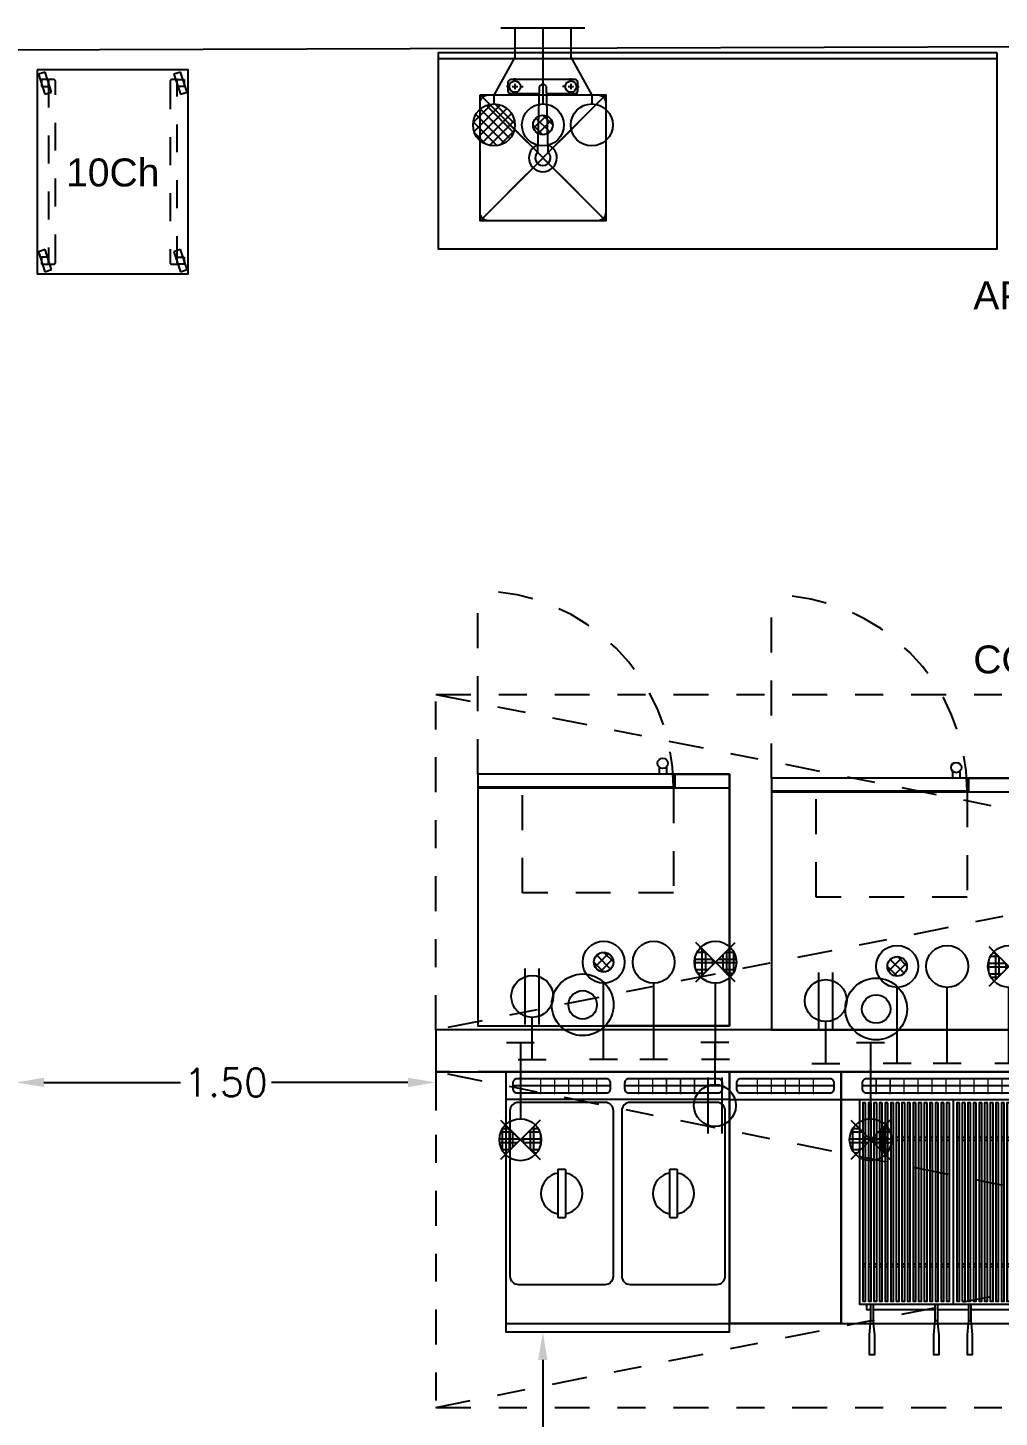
# Model space of a CAD drawing. Header units: metres. Extents: x 4708.8 to 4736.9, y 4064.2 to 4079.8.
# Drawn here: x 4722.639 to 4726.114, y 4074.825 to 4079.794 of the extents above; entities that cross this region are included whole.
import ezdxf
from ezdxf.enums import TextEntityAlignment as Align

# ---------------------------------------------------------------- set-up
doc = ezdxf.new("R2010")
doc.units = ezdxf.units.M
doc.linetypes.add('DASHDOT', pattern=[1, 0.5, -0.25, 0, -0.25])
doc.linetypes.add('HIDDEN', pattern=[0.375, 0.25, -0.125])
doc.layers.get('Defpoints').update_dxf_attribs({"color": 255})
for name, color, linetype in [('CONTORNO', 8, 'Continuous'), ('ELEC', 10, 'Continuous'), ('EQ_FAB', 5, 'Continuous'), ('MUEBLESSE', 253, 'Continuous'), ('PLOM', 150, 'Continuous'), ('PLOM_G', 40, 'Continuous'), ('TXT', 6, 'Continuous')]:
    doc.layers.add(name, color=color, linetype=linetype)
doc.styles.add('NOTAS', font='simplex.shx', dxfattribs={"height": 0.1})
doc.styles.get("Standard").update_dxf_attribs({"font": 'arial.ttf'})
doc.dimstyles.new('DAVID', dxfattribs={"dimtxt": 0.1, "dimasz": 0.1, "dimexe": 0.1, "dimexo": 0.05, "dimgap": 0.02, "dimtad": 0, "dimtih": 1, "dimtoh": 1, "dimzin": 0, "dimdsep": 46, "dimtxsty": 'NOTAS', "dimcen": -0.005, "dimclrd": 256, "dimclre": 256, "dimclrt": 7, "dimadec": 0, "dimazin": 0, "dimtfac": 1, "dimtofl": 0, "dimtmove": 1, "dimatfit": 3, "dimfxl": 1, "dimtolj": 1, "dimtzin": 0, "dimarcsym": 0})

# ---------------------------------------------------------------- blocks, each defined once
blk = doc.blocks.new('CONT_S')
at = {"layer": 'ELEC'}
for p, q in [((0, 0.05), (0, -0.05)), ((0, 0), (0.15, 0)), ((0.125, 0.025), (0.325, 0.025)), ((0.125, -0.025), (0.325, -0.025))]:
    blk.add_line(p, q, dxfattribs=at)
blk.add_circle((0.225, 0), 0.075, dxfattribs=at)
blk = doc.blocks.new('*X24')
at = {"color": 0}
for p, q in [((15.9, 8.1166), (15.9, 8.2113)), ((15.9125, 8.1291), (15.9125, 8.1988)), ((15.9875, 8.1238), (15.9875, 8.2041)), ((16.0125, 8.1268), (16.0125, 8.2011)), ((15.875, 8.1442), (15.875, 8.1837)), ((15.9375, 8.1541), (15.9375, 8.1738)), ((15.95, 8.1613), (15.95, 8.1666)), ((15.975, 8.1363), (15.975, 8.1916))]:
    blk.add_line(p, q, dxfattribs=at)
blk = doc.blocks.new('*X25')
at = {"color": 0}
for p, q in [((15.8816, 8.2), (15.9113, 8.2)), ((15.8902, 8.2125), (15.8988, 8.2125)), ((15.9834, 8.2), (16.0131, 8.2)), ((15.9959, 8.2125), (16.0045, 8.2125)), ((15.8724, 8.1625), (15.9459, 8.1625)), ((15.8732, 8.175), (15.9363, 8.175)), ((15.9488, 8.1625), (16.0223, 8.1625)), ((15.9584, 8.175), (16.0215, 8.175)), ((15.8772, 8.1375), (15.9209, 8.1375)), ((15.8833, 8.125), (15.9084, 8.125)), ((15.9738, 8.1375), (16.0175, 8.1375)), ((15.9863, 8.125), (16.0114, 8.125))]:
    blk.add_line(p, q, dxfattribs=at)
blk = doc.blocks.new('GAS_M')
at = {"layer": 'PLOM_G'}
for p, q in [((0, -0.05), (0, 0.05)), ((0.277, -0.0704), (0.4178, 0.0704)), ((0.277, 0.0704), (0.4178, -0.0704)), ((0, 0), (0.2724, 0)), ((0.3474, 0), (0.2944, -0.053))]:
    blk.add_line(p, q, dxfattribs=at)
blk.add_circle((0.3474, 0), 0.075, dxfattribs=at)
at = {"layer": 'PLOM_G', "rotation": 270}
for name in ['*X24', '*X25']:
    blk.add_blockref(name, (-7.8166, 15.9473), dxfattribs=at)
blk = doc.blocks.new('221002')
at = {"layer": 'MUEBLESSE'}
for p, q in [((0.114, 0.4), (0.114, 0)), ((0.065, 0.375), (0.065, 0.025)), ((0.114, 0), (0.114, -0.4)), ((0.065, -0.025), (0.065, -0.375))]:
    blk.add_line(p, q, dxfattribs=at)
blk.add_lwpolyline([(0.915, -0.4), (0.915, 0.4), (0.015, 0.4), (0.015, -0.4)], close=True, dxfattribs=at)
blk.add_lwpolyline([(0.915, -0.4), (0.915, 0.4), (0.015, 0.4), (0.015, -0.4)], close=True, dxfattribs=at)
for points in [[(0.09, 0.04), (0.09, 0.36, 0.414214), (0.075, 0.375), (0.055, 0.375, 0.414214), (0.04, 0.36), (0.04, 0.04, 0.414214), (0.055, 0.025), (0.075, 0.025, 0.414214)], [(0.1242, 0.0525), (0.1242, 0.045, 0.414214), (0.1542, 0.015), (0.745, 0.015, 0.414214), (0.775, 0.045), (0.775, 0.355, 0.414214), (0.745, 0.385), (0.1542, 0.385, 0.414214), (0.1242, 0.355), (0.1242, 0.3475)], [(0.5338, 0.213, -0.414214), (0.5368, 0.21), (0.5368, 0.19, -0.414214), (0.5338, 0.187), (0.3654, 0.187, -0.414214), (0.3624, 0.19), (0.3624, 0.21, -0.414214), (0.3654, 0.213)], [(0.09, -0.36), (0.09, -0.04, 0.414214), (0.075, -0.025), (0.055, -0.025, 0.414214), (0.04, -0.04), (0.04, -0.36, 0.414214), (0.055, -0.375), (0.075, -0.375, 0.414214)], [(0.1242, -0.3475), (0.1242, -0.355, 0.414214), (0.1542, -0.385), (0.745, -0.385, 0.414214), (0.775, -0.355), (0.775, -0.045, 0.414214), (0.745, -0.015), (0.1542, -0.015, 0.414214), (0.1242, -0.045), (0.1242, -0.0525)], [(0.5338, -0.187, -0.414214), (0.5368, -0.19), (0.5368, -0.21, -0.414214), (0.5338, -0.213), (0.3654, -0.213, -0.414214), (0.3624, -0.21), (0.3624, -0.19, -0.414214), (0.3654, -0.187)]]:
    blk.add_lwpolyline(points, format="xyb", close=True, dxfattribs=at)
at = {"layer": 'MUEBLESSE', "const_width": 0.005}
for points in [[(0.095, 0.275), (0.035, 0.275)], [(0.095, 0.225), (0.035, 0.225)], [(0.095, 0.175), (0.035, 0.175)], [(0.095, 0.125), (0.035, 0.125)], [(0.095, 0.075), (0.035, 0.075)], [(0.095, -0.075), (0.035, -0.075)], [(0.095, -0.125), (0.035, -0.125)], [(0.095, -0.175), (0.035, -0.175)], [(0.095, -0.225), (0.035, -0.225)], [(0.095, -0.275), (0.035, -0.275)]]:
    blk.add_lwpolyline(points, dxfattribs=at)
at = {"layer": 'MUEBLESSE'}
for centre, start, end in [((0.4496, 0.2), 10.093, 169.907), ((0.4496, 0.2), 190.093, 349.907), ((0.4496, -0.2), 10.093, 169.907), ((0.4496, -0.2), 190.093, 349.907)]:
    blk.add_arc(centre, 0.0742, start, end, dxfattribs=at)
for name, p in [('CONT_S', (-0.09, 0.348)), ('GAS_M', (-0.09, -0.348))]:
    blk.add_blockref(name, p, dxfattribs=at)
at = {"layer": 'MUEBLESSE', "flags": 9}
for tag, p in [('MODELO', (0.5141, 0.2222)), ('PARTIDA', (0.5141, 0.1481)), ('ELECTRICIDAD', (0.5141, 0.0739)), ('KW', (0.5141, -0.0002)), ('GAS', (0.5141, -0.0743)), ('KCAL', (0.5141, -0.1484)), ('PRESION_GAS', (0.5141, -0.2225))]:
    blk.add_attdef(tag, text='', height=0.05, dxfattribs=at).set_placement(p, align=Align.MIDDLE)
blk = doc.blocks.new('223526')
at = {"layer": 'MUEBLESSE'}
for p, q in [((0.115, 0.2), (0.115, -0.2)), ((0.065, 0.175), (0.065, -0.175))]:
    blk.add_line(p, q, dxfattribs=at)
for points in [[(0.915, -0.2), (0.915, 0.2), (0.015, 0.2), (0.015, -0.2)], [(0.915, -0.2), (0.015, -0.2), (0.015, 0.2), (0.915, 0.2)]]:
    blk.add_lwpolyline(points, close=True, dxfattribs=at)
blk.add_lwpolyline([(0.09, -0.16), (0.09, 0.16, 0.414214), (0.075, 0.175), (0.055, 0.175, 0.414214), (0.04, 0.16), (0.04, -0.16, 0.414214), (0.055, -0.175), (0.075, -0.175, 0.414214)], format="xyb", close=True, dxfattribs=at)
at = {"layer": 'MUEBLESSE', "const_width": 0.005}
for points in [[(0.095, 0.1), (0.035, 0.1)], [(0.095, 0.05), (0.035, 0.05)], [(0.095, 0), (0.035, 0)], [(0.095, -0.05), (0.035, -0.05)], [(0.095, -0.1), (0.035, -0.1)]]:
    blk.add_lwpolyline(points, dxfattribs=at)
at = {"layer": 'MUEBLESSE', "flags": 9}
for tag, p in [('MARCA', (0.4722, 0.0741)), ('MODELO', (0.4722, 0)), ('PARTIDA', (0.4722, -0.0741))]:
    blk.add_attdef(tag, text='', height=0.05, dxfattribs=at).set_placement(p, align=Align.MIDDLE)
blk = doc.blocks.new('AF_M')
at = {"layer": 'PLOM'}
for p, q in [((0, -0.05), (0, 0.05)), ((0, 0), (0.2724, 0))]:
    blk.add_line(p, q, dxfattribs=at)
blk.add_circle((0.3474, 0), 0.075, dxfattribs=at)
blk = doc.blocks.new('*X7')
at = {"color": 0}
for p, q in [((12.4406, 9.9658), (12.4852, 10.0103)), ((12.4983, 9.9524), (12.4488, 10.0019)), ((12.4568, 9.9466), (12.5044, 9.9941)), ((12.5087, 9.9773), (12.4737, 10.0123)), ((12.473, 9.9423), (12.4387, 9.9766)), ((12.4956, 9.95), (12.5009, 9.9554))]:
    blk.add_line(p, q, dxfattribs=at)
blk = doc.blocks.new('DRN_M')
at = {"layer": 'PLOM'}
for p, q in [((0, -0.05), (0, 0.05)), ((0, 0), (0.2724, 0))]:
    blk.add_line(p, q, dxfattribs=at)
for radius in [0.075, 0.035]:
    blk.add_circle((0.3474, 0), radius, dxfattribs=at)
at = {"layer": 'PLOM', "rotation": 90}
blk.add_blockref('*X7', (10.3247, -12.4737), dxfattribs=at)
blk = doc.blocks.new('2FC03B')
at = {"layer": 'MUEBLESSE'}
for p, q in [((-0.2245, -0.9403), (-0.2245, -0.915)), ((-0.1985, -0.9403), (-0.1985, -0.915))]:
    blk.add_line(p, q, dxfattribs=at)
at = {"layer": 'MUEBLESSE', "linetype": 'HIDDEN', "ltscale": 0.5}
blk.add_line((0.45, -0.915), (0.45, -1.57), dxfattribs=at)
at = {"layer": 'MUEBLESSE'}
blk.add_lwpolyline([(-0.45, -0.915), (0.45, -0.915), (0.45, -0.015), (-0.45, -0.015)], close=True, dxfattribs=at)
for points in [[(-0.255, -0.915), (-0.45, -0.915), (-0.45, -0.015), (-0.0059, -0.015)], [(0.45, -0.915), (0.45, -0.015), (0.1559, -0.015)], [(-0.45, -0.865), (-0.255, -0.865)], [(-0.255, -0.915), (-0.255, -0.865), (0.45, -0.865)], [(0.45, -0.87), (-0.25, -0.87), (-0.25, -0.915)], [(-0.25, -0.915), (0.45, -0.915)]]:
    blk.add_lwpolyline(points, dxfattribs=at)
at = {"layer": 'MUEBLESSE', "linetype": 'HIDDEN', "ltscale": 0.5}
blk.add_lwpolyline([(-0.25, -0.865), (-0.25, -0.49), (0.29, -0.49), (0.29, -0.865)], dxfattribs=at)
at = {"layer": 'MUEBLESSE'}
for centre, radius in [((0.075, -0.09), 0.1103), ((0.075, -0.09), 0.1103), ((0.075, -0.09), 0.0508), ((-0.2115, -0.9535), 0.0185)]:
    blk.add_circle(centre, radius, dxfattribs=at)
at = {"layer": 'MUEBLESSE', "linetype": 'HIDDEN', "ltscale": 0.5}
blk.add_arc((0.45, -0.87), 0.7, 180, 270, dxfattribs=at)
at = {"layer": 'MUEBLESSE', "rotation": 270}
for name, p in [('GAS_M', (-0.4, 0.105)), ('AF_M', (-0.179, 0.105)), ('DRN_M', (0, 0.105)), ('CONT_S', (0.2553, 0.105))]:
    blk.add_blockref(name, p, dxfattribs=at)
blk = doc.blocks.new('*D87')
at = {"lineweight": -2, "ltscale": 0.5, "transparency": 16777216}
for p, q in [((4724.399, 4075.13), (4724.5816, 4075.13)), ((4724.4816, 4075.03), (4724.4816, 4074.6024)), ((4724.4816, 4074.0348), (4724.4816, 4074.4624)), ((4724.399, 4073.9348), (4724.5816, 4073.9348))]:
    blk.add_line(p, q, dxfattribs=at)
at = {"ltscale": 0.5, "transparency": 16777216}
for points in [[(4724.4649, 4075.03), (4724.4982, 4075.03), (4724.4816, 4075.13)], [(4724.4649, 4074.0348), (4724.4982, 4074.0348), (4724.4816, 4073.9348)]]:
    blk.add_solid(points, dxfattribs=at)
at = {"layer": 'Defpoints', "color": 0, "ltscale": 0.5, "transparency": 16777216}
for p in [(4724.349, 4075.13), (4724.349, 4073.9348), (4724.4816, 4073.9348)]:
    blk.add_point(p, dxfattribs=at)
at = {"color": 7, "ltscale": 0.5, "transparency": 16777216, "insert": (4724.4816, 4074.5324), "char_height": 0.1, "attachment_point": 5, "style": 'NOTAS'}
blk.add_mtext('\\A1;1.20', dxfattribs=at)
blk = doc.blocks.new('*D88')
at = {"lineweight": -2, "ltscale": 0.5, "transparency": 16777216}
for p, q in [((4722.5964, 4076.0788), (4722.5964, 4075.9225)), ((4724.099, 4076.085), (4724.099, 4075.9225)), ((4722.6964, 4076.0225), (4723.1848, 4076.0225)), ((4723.999, 4076.0225), (4723.5105, 4076.0225))]:
    blk.add_line(p, q, dxfattribs=at)
at = {"ltscale": 0.5, "transparency": 16777216}
for points in [[(4722.6964, 4076.0392), (4722.6964, 4076.0058), (4722.5964, 4076.0225)], [(4723.999, 4076.0392), (4723.999, 4076.0058), (4724.099, 4076.0225)]]:
    blk.add_solid(points, dxfattribs=at)
at = {"layer": 'Defpoints', "color": 0, "ltscale": 0.5, "transparency": 16777216}
for p in [(4722.5964, 4076.1288), (4724.099, 4076.135), (4722.5964, 4076.0225)]:
    blk.add_point(p, dxfattribs=at)
at = {"color": 7, "ltscale": 0.5, "transparency": 16777216, "insert": (4723.3477, 4076.0225), "char_height": 0.1, "attachment_point": 5, "style": 'NOTAS'}
blk.add_mtext('\\A1;1.50', dxfattribs=at)
blk = doc.blocks.new('T40GCG90')
at = {"layer": 'MUEBLESSE'}
for p, q in [((0.115, 0.335), (0.115, 0.4)), ((0.065, 0.325), (0.065, -0.325)), ((0.115, 0.335), (0.115, -0.335)), ((0.115, 0.335), (0.845, 0.335)), ((0.24875, 0.313), (0.24875, 0.323)), ((0.24875, 0.293), (0.24875, 0.303)), ((0.25875, 0.313), (0.25875, 0.323)), ((0.25875, 0.293), (0.25875, 0.303)), ((0.70125, 0.313), (0.70125, 0.323)), ((0.70125, 0.293), (0.70125, 0.303)), ((0.71125, 0.313), (0.71125, 0.323)), ((0.71125, 0.293), (0.71125, 0.303)), ((0.24875, 0.273), (0.24875, 0.283)), ((0.24875, 0.253), (0.24875, 0.263)), ((0.25875, 0.273), (0.25875, 0.283)), ((0.25875, 0.253), (0.25875, 0.263)), ((0.70125, 0.273), (0.70125, 0.283)), ((0.70125, 0.253), (0.70125, 0.263)), ((0.71125, 0.273), (0.71125, 0.283)), ((0.71125, 0.253), (0.71125, 0.263)), ((0.905, 0.295), (0.905, 0.285)), ((0.24875, 0.233), (0.24875, 0.243)), ((0.24875, 0.213), (0.24875, 0.223)), ((0.24875, 0.193), (0.24875, 0.203)), ((0.25875, 0.233), (0.25875, 0.243)), ((0.25875, 0.213), (0.25875, 0.223)), ((0.25875, 0.193), (0.25875, 0.203)), ((0.70125, 0.233), (0.70125, 0.243)), ((0.70125, 0.213), (0.70125, 0.223)), ((0.70125, 0.193), (0.70125, 0.203)), ((0.71125, 0.233), (0.71125, 0.243)), ((0.71125, 0.213), (0.71125, 0.223)), ((0.71125, 0.193), (0.71125, 0.203)), ((0.24875, 0.173), (0.24875, 0.183)), ((0.24875, 0.153), (0.24875, 0.163)), ((0.25875, 0.173), (0.25875, 0.183)), ((0.25875, 0.153), (0.25875, 0.163)), ((0.70125, 0.173), (0.70125, 0.183)), ((0.70125, 0.153), (0.70125, 0.163)), ((0.71125, 0.173), (0.71125, 0.183)), ((0.71125, 0.153), (0.71125, 0.163)), ((0.24875, 0.133), (0.24875, 0.143)), ((0.24875, 0.113), (0.24875, 0.123)), ((0.24875, 0.093), (0.24875, 0.103)), ((0.25875, 0.133), (0.25875, 0.143)), ((0.25875, 0.113), (0.25875, 0.123)), ((0.25875, 0.093), (0.25875, 0.103)), ((0.70125, 0.133), (0.70125, 0.143)), ((0.70125, 0.113), (0.70125, 0.123)), ((0.70125, 0.093), (0.70125, 0.103)), ((0.71125, 0.133), (0.71125, 0.143)), ((0.71125, 0.113), (0.71125, 0.123)), ((0.71125, 0.093), (0.71125, 0.103)), ((0.24875, 0.073), (0.24875, 0.083)), ((0.24875, 0.053), (0.24875, 0.063)), ((0.25875, 0.073), (0.25875, 0.083)), ((0.25875, 0.053), (0.25875, 0.063)), ((0.70125, 0.073), (0.70125, 0.083)), ((0.70125, 0.053), (0.70125, 0.063)), ((0.71125, 0.073), (0.71125, 0.083)), ((0.71125, 0.053), (0.71125, 0.063)), ((0.905, 0.065), (0.905, 0.055)), ((0.24875, 0.033), (0.24875, 0.043)), ((0.24875, 0.013), (0.24875, 0.023)), ((0.25875, 0.033), (0.25875, 0.043)), ((0.25875, 0.013), (0.25875, 0.023)), ((0.70125, 0.033), (0.70125, 0.043)), ((0.70125, 0.013), (0.70125, 0.023)), ((0.71125, 0.033), (0.71125, 0.043)), ((0.71125, 0.013), (0.71125, 0.023)), ((0.115, 0), (0.845, 0)), ((0.24875, -0.023), (0.24875, -0.013)), ((0.24875, -0.043), (0.24875, -0.033)), ((0.25875, -0.023), (0.25875, -0.013)), ((0.25875, -0.043), (0.25875, -0.033)), ((0.70125, -0.023), (0.70125, -0.013)), ((0.70125, -0.043), (0.70125, -0.033)), ((0.71125, -0.023), (0.71125, -0.013)), ((0.71125, -0.043), (0.71125, -0.033)), ((0.24875, -0.063), (0.24875, -0.053)), ((0.24875, -0.083), (0.24875, -0.073)), ((0.24875, -0.103), (0.24875, -0.093)), ((0.25875, -0.063), (0.25875, -0.053)), ((0.25875, -0.083), (0.25875, -0.073)), ((0.25875, -0.103), (0.25875, -0.093)), ((0.70125, -0.063), (0.70125, -0.053)), ((0.70125, -0.083), (0.70125, -0.073)), ((0.70125, -0.103), (0.70125, -0.093)), ((0.71125, -0.063), (0.71125, -0.053)), ((0.71125, -0.083), (0.71125, -0.073)), ((0.71125, -0.103), (0.71125, -0.093)), ((0.905, -0.055), (0.905, -0.065)), ((0.24875, -0.123), (0.24875, -0.113)), ((0.24875, -0.143), (0.24875, -0.133)), ((0.25875, -0.123), (0.25875, -0.113)), ((0.25875, -0.143), (0.25875, -0.133)), ((0.70125, -0.123), (0.70125, -0.113)), ((0.70125, -0.143), (0.70125, -0.133)), ((0.71125, -0.123), (0.71125, -0.113)), ((0.71125, -0.143), (0.71125, -0.133)), ((0.24875, -0.163), (0.24875, -0.153)), ((0.24875, -0.183), (0.24875, -0.173)), ((0.24875, -0.203), (0.24875, -0.193)), ((0.25875, -0.163), (0.25875, -0.153)), ((0.25875, -0.183), (0.25875, -0.173)), ((0.25875, -0.203), (0.25875, -0.193)), ((0.70125, -0.163), (0.70125, -0.153)), ((0.70125, -0.183), (0.70125, -0.173)), ((0.70125, -0.203), (0.70125, -0.193)), ((0.71125, -0.163), (0.71125, -0.153)), ((0.71125, -0.183), (0.71125, -0.173)), ((0.71125, -0.203), (0.71125, -0.193)), ((0.24875, -0.223), (0.24875, -0.213)), ((0.24875, -0.243), (0.24875, -0.233)), ((0.25875, -0.223), (0.25875, -0.213)), ((0.25875, -0.243), (0.25875, -0.233)), ((0.70125, -0.223), (0.70125, -0.213)), ((0.70125, -0.243), (0.70125, -0.233)), ((0.71125, -0.223), (0.71125, -0.213)), ((0.71125, -0.243), (0.71125, -0.233)), ((0.24875, -0.263), (0.24875, -0.253)), ((0.24875, -0.283), (0.24875, -0.273)), ((0.24875, -0.303), (0.24875, -0.293)), ((0.25875, -0.263), (0.25875, -0.253)), ((0.25875, -0.283), (0.25875, -0.273)), ((0.25875, -0.303), (0.25875, -0.293)), ((0.70125, -0.263), (0.70125, -0.253)), ((0.70125, -0.283), (0.70125, -0.273)), ((0.70125, -0.303), (0.70125, -0.293)), ((0.71125, -0.263), (0.71125, -0.253)), ((0.71125, -0.283), (0.71125, -0.273)), ((0.71125, -0.303), (0.71125, -0.293)), ((0.905, -0.285), (0.905, -0.295)), ((0.115, -0.335), (0.115, -0.4)), ((0.115, -0.335), (0.845, -0.335)), ((0.24875, -0.323), (0.24875, -0.313)), ((0.25875, -0.323), (0.25875, -0.313)), ((0.70125, -0.323), (0.70125, -0.313)), ((0.71125, -0.323), (0.71125, -0.313))]:
    blk.add_line(p, q, dxfattribs=at)
for points in [[(0.915, -0.296), (0.955, -0.3), (1.025, -0.3), (1.025, -0.28), (0.955, -0.28), (0.915, -0.284), (0.915, -0.066), (0.955, -0.07), (1.025, -0.07), (1.025, -0.05), (0.955, -0.05), (0.915, -0.054), (0.915, 0.054), (0.955, 0.05), (1.025, 0.05), (1.025, 0.07), (0.955, 0.07), (0.915, 0.066), (0.915, 0.284), (0.955, 0.28), (1.025, 0.28), (1.025, 0.3), (0.955, 0.3), (0.915, 0.296), (0.915, 0.4), (0.015, 0.4), (0.015, -0.4), (0.915, -0.4)], [(0.915, -0.296), (0.955, -0.3), (1.025, -0.3), (1.025, -0.28), (0.955, -0.28), (0.915, -0.284), (0.915, -0.066), (0.955, -0.07), (1.025, -0.07), (1.025, -0.05), (0.955, -0.05), (0.915, -0.054), (0.915, 0.054), (0.955, 0.05), (1.025, 0.05), (1.025, 0.07), (0.955, 0.07), (0.915, 0.066), (0.915, 0.284), (0.955, 0.28), (1.025, 0.28), (1.025, 0.3), (0.955, 0.3), (0.915, 0.296), (0.915, 0.4), (0.015, 0.4), (0.015, -0.4), (0.915, -0.4)], [(0.115, -0.335), (0.845, -0.335), (0.845, 0.335), (0.115, 0.335)], [(0.125, 0.323), (0.125, 0.313), (0.835, 0.313), (0.835, 0.323)], [(0.125, 0.303), (0.125, 0.293), (0.835, 0.293), (0.835, 0.303)], [(0.125, 0.283), (0.125, 0.273), (0.835, 0.273), (0.835, 0.283)], [(0.125, 0.263), (0.125, 0.253), (0.835, 0.253), (0.835, 0.263)], [(0.125, 0.243), (0.125, 0.233), (0.835, 0.233), (0.835, 0.243)], [(0.125, 0.223), (0.125, 0.213), (0.835, 0.213), (0.835, 0.223)], [(0.125, 0.203), (0.125, 0.193), (0.835, 0.193), (0.835, 0.203)], [(0.125, 0.183), (0.125, 0.173), (0.835, 0.173), (0.835, 0.183)], [(0.125, 0.163), (0.125, 0.153), (0.835, 0.153), (0.835, 0.163)], [(0.125, 0.143), (0.125, 0.133), (0.835, 0.133), (0.835, 0.143)], [(0.125, 0.123), (0.125, 0.113), (0.835, 0.113), (0.835, 0.123)], [(0.125, 0.103), (0.125, 0.093), (0.835, 0.093), (0.835, 0.103)], [(0.125, 0.083), (0.125, 0.073), (0.835, 0.073), (0.835, 0.083)], [(0.125, 0.063), (0.125, 0.053), (0.835, 0.053), (0.835, 0.063)], [(0.125, 0.043), (0.125, 0.033), (0.835, 0.033), (0.835, 0.043)], [(0.125, 0.023), (0.125, 0.013), (0.835, 0.013), (0.835, 0.023)], [(0.125, -0.013), (0.125, -0.023), (0.835, -0.023), (0.835, -0.013)], [(0.125, -0.033), (0.125, -0.043), (0.835, -0.043), (0.835, -0.033)], [(0.125, -0.053), (0.125, -0.063), (0.835, -0.063), (0.835, -0.053)], [(0.125, -0.073), (0.125, -0.083), (0.835, -0.083), (0.835, -0.073)], [(0.125, -0.093), (0.125, -0.103), (0.835, -0.103), (0.835, -0.093)], [(0.125, -0.113), (0.125, -0.123), (0.835, -0.123), (0.835, -0.113)], [(0.125, -0.133), (0.125, -0.143), (0.835, -0.143), (0.835, -0.133)], [(0.125, -0.153), (0.125, -0.163), (0.835, -0.163), (0.835, -0.153)], [(0.125, -0.173), (0.125, -0.183), (0.835, -0.183), (0.835, -0.173)], [(0.125, -0.193), (0.125, -0.203), (0.835, -0.203), (0.835, -0.193)], [(0.125, -0.213), (0.125, -0.223), (0.835, -0.223), (0.835, -0.213)], [(0.125, -0.233), (0.125, -0.243), (0.835, -0.243), (0.835, -0.233)], [(0.125, -0.253), (0.125, -0.263), (0.835, -0.263), (0.835, -0.253)], [(0.125, -0.273), (0.125, -0.283), (0.835, -0.283), (0.835, -0.273)], [(0.125, -0.293), (0.125, -0.303), (0.835, -0.303), (0.835, -0.293)], [(0.125, -0.313), (0.125, -0.323), (0.835, -0.323), (0.835, -0.313)]]:
    blk.add_lwpolyline(points, close=True, dxfattribs=at)
blk.add_lwpolyline([(0.09, -0.31), (0.09, 0.31, 0.4142136), (0.075, 0.325), (0.055, 0.325, 0.4142136), (0.04, 0.31), (0.04, -0.31, 0.4142136), (0.055, -0.325), (0.075, -0.325, 0.4142136)], format="xyb", close=True, dxfattribs=at)
for points in [[(0.865, 0.295), (0.865, 0.31), (0.845, 0.31)], [(0.845, 0.285), (0.905, 0.285), (0.915, 0.284), (0.915, 0.296), (0.905, 0.295), (0.845, 0.295)], [(0.865, 0.065), (0.865, 0.285)], [(0.845, 0.055), (0.905, 0.055), (0.915, 0.054), (0.915, 0.066), (0.905, 0.065), (0.845, 0.065)], [(0.865, -0.055), (0.865, 0.055)], [(0.845, -0.065), (0.905, -0.065), (0.915, -0.066), (0.915, -0.054), (0.905, -0.055), (0.845, -0.055)], [(0.865, -0.285), (0.865, -0.065)], [(0.845, -0.295), (0.905, -0.295), (0.915, -0.296), (0.915, -0.284), (0.905, -0.285), (0.845, -0.285)], [(0.845, -0.31), (0.865, -0.31), (0.865, -0.295)]]:
    blk.add_lwpolyline(points, dxfattribs=at)
at = {"layer": 'MUEBLESSE', "const_width": 0.005}
for points in [[(0.095, 0.275), (0.035, 0.275)], [(0.095, 0.225), (0.035, 0.225)], [(0.095, 0.175), (0.035, 0.175)], [(0.095, 0.125), (0.035, 0.125)], [(0.095, 0.075), (0.035, 0.075)], [(0.095, 0.025), (0.035, 0.025)], [(0.095, -0.025), (0.035, -0.025)], [(0.095, -0.075), (0.035, -0.075)], [(0.095, -0.125), (0.035, -0.125)], [(0.095, -0.175), (0.035, -0.175)], [(0.095, -0.225), (0.035, -0.225)], [(0.095, -0.275), (0.035, -0.275)]]:
    blk.add_lwpolyline(points, dxfattribs=at)
at = {"layer": 'MUEBLESSE'}
blk.add_blockref('GAS_M', (-0.09, -0.295), dxfattribs=at)
at = {"layer": 'MUEBLESSE', "flags": 9}
for tag, p in [('MARCA', (0.3825, 0.22235)), ('MODELO', (0.3825, 0.14823)), ('GAS', (0.3825, 0)), ('KCAL', (0.3825, -0.07412)), ('PRESION_GAS', (0.3825, -0.14823))]:
    blk.add_attdef(tag, text='', height=0.05, dxfattribs=at).set_placement(p, align=Align.MIDDLE)
blk = doc.blocks.new('K-401')
at = {"layer": 'MUEBLESSE'}
blk.add_lwpolyline([(-0.27, 0.365), (-0.27, -0.365), (0.27, -0.365), (0.27, 0.365)], close=True, dxfattribs=at)
at = {"layer": 'MUEBLESSE', "linetype": 'HIDDEN', "ltscale": 0.06}
for points in [[(-0.266, 0.3493), (-0.2428, 0.278), (-0.219, 0.2857), (-0.2422, 0.357)], [(0.219, 0.3493), (0.2422, 0.278), (0.266, 0.2857), (0.2428, 0.357)], [(-0.266, -0.2857), (-0.2428, -0.357), (-0.219, -0.3493), (-0.2422, -0.278)], [(0.219, -0.2857), (0.2422, -0.357), (0.266, -0.3493), (0.2428, -0.278)]]:
    blk.add_lwpolyline(points, close=True, dxfattribs=at)
at = {"layer": 'MUEBLESSE', "linetype": 'HIDDEN', "ltscale": 0.13}
for points in [[(-0.23, 0.305), (-0.23, 0.33), (-0.255, 0.33), (-0.255, 0.305)], [(0.23, 0.305), (0.23, 0.33), (0.255, 0.33), (0.255, 0.305)], [(-0.255, -0.305), (-0.255, -0.33), (-0.23, -0.33), (-0.23, -0.305)], [(0.255, -0.305), (0.255, -0.33), (0.23, -0.33), (0.23, -0.305)]]:
    blk.add_lwpolyline(points, close=True, dxfattribs=at)
for points in [[(-0.23, -0.33), (-0.211, -0.33, 0.414214), (-0.205, -0.324), (-0.205, 0.324, 0.414214), (-0.211, 0.33), (-0.23, 0.33)], [(0.23, 0.33), (0.211, 0.33, 0.414214), (0.205, 0.324), (0.205, -0.324, 0.414214), (0.211, -0.33), (0.23, -0.33)]]:
    blk.add_lwpolyline(points, format="xyb", close=True, dxfattribs=at)
at = {"layer": 'MUEBLESSE'}
blk.add_text('10Ch', height=0.1, dxfattribs=at).set_placement((0, 0), align=Align.MIDDLE)
for tag, flags, p in [('MODELO', 9, (0, 0.0371)), ('PARTIDA', 1, (0, -0.0371))]:
    blk.add_attdef(tag, text='', height=0.05, dxfattribs=dict(at, flags=flags)).set_placement(p, align=Align.MIDDLE)
blk = doc.blocks.new('*X4')
at = {"color": 0}
for p, q in [((12.4406, 9.9658), (12.4852, 10.0103)), ((12.4983, 9.9524), (12.4488, 10.0019)), ((12.4568, 9.9466), (12.5044, 9.9941)), ((12.5087, 9.9773), (12.4737, 10.0123)), ((12.473, 9.9423), (12.4387, 9.9766)), ((12.4956, 9.95), (12.5009, 9.9554))]:
    blk.add_line(p, q, dxfattribs=at)
blk = doc.blocks.new('*X3')
at = {"color": 0}
for p, q in [((12.2492, 9.9865), (12.3145, 10.0517)), ((12.2523, 9.9542), (12.3468, 10.0487)), ((12.3938, 9.9508), (12.2971, 10.0474)), ((12.3986, 9.9814), (12.3277, 10.0522)), ((12.3353, 9.9032), (12.2496, 9.9889)), ((12.3614, 9.9125), (12.2588, 10.015)), ((12.2646, 9.9311), (12.3699, 10.0364)), ((12.3807, 9.9285), (12.2749, 10.0343)), ((12.2831, 9.9143), (12.3867, 10.0179)), ((12.3081, 9.9039), (12.397, 9.9929)), ((12.2952, 9.9079), (12.2543, 9.9489)), ((12.3449, 9.9054), (12.3956, 9.9561))]:
    blk.add_line(p, q, dxfattribs=at)
blk = doc.blocks.new('H2O_DR_M')
at = {"layer": 'PLOM'}
for p, q in [((0, -0.15), (0, 0.15)), ((0, 0), (0.2724, 0))]:
    blk.add_line(p, q, dxfattribs=at)
for points in [[(0, 0.1), (0.1052, 0.1), (0.2414, 0.175), (0.2724, 0.175)], [(0, -0.1), (0.1052, -0.1), (0.2414, -0.175), (0.2724, -0.175)]]:
    blk.add_lwpolyline(points, dxfattribs=at)
for centre, radius in [((0.3474, 0.175), 0.075), ((0.3474, 0), 0.075), ((0.3474, 0), 0.035), ((0.3474, -0.175), 0.075)]:
    blk.add_circle(centre, radius, dxfattribs=at)
at = {"layer": 'PLOM', "rotation": 90}
for name, p in [('*X4', (10.3247, -12.4737)), ('*X3', (10.3247, -12.4987))]:
    blk.add_blockref(name, p, dxfattribs=at)
blk = doc.blocks.new('TARJ_S_M')
at = {"layer": 'MUEBLESSE'}
for p, q in [((-0.3816, 0.0566), (-0.52, 0.195)), ((-0.2684, 0.0566), (-0.13, 0.195)), ((-0.52, -0.195), (-0.3816, -0.0566)), ((-0.13, -0.195), (-0.2684, -0.0566))]:
    blk.add_line(p, q, dxfattribs=at)
at = {"layer": 'MUEBLESSE', "linetype": 'Continuous'}
for p, q in [((-0.6, 0.1), (-0.61, 0.1)), ((-0.59, 0.1), (-0.57, 0.1)), ((-0.58, 0.12), (-0.58, 0.13)), ((-0.58, 0.09), (-0.58, 0.11)), ((-0.56, 0.1), (-0.55, 0.1)), ((-0.58, 0.08), (-0.58, 0.07)), ((-0.58, -0.08), (-0.58, -0.07)), ((-0.58, -0.11), (-0.58, -0.09)), ((-0.6, -0.1), (-0.61, -0.1)), ((-0.59, -0.1), (-0.57, -0.1)), ((-0.58, -0.12), (-0.58, -0.13)), ((-0.56, -0.1), (-0.55, -0.1))]:
    blk.add_line(p, q, dxfattribs=at)
at = {"layer": 'MUEBLESSE'}
for points in [[(-0.55, 0.0144), (-0.55, 0.195, -0.414214), (-0.52, 0.225), (-0.13, 0.225, -0.414214), (-0.1, 0.195), (-0.1, -0.195, -0.414214), (-0.13, -0.225), (-0.52, -0.225, -0.414214), (-0.55, -0.195), (-0.55, -0.0144, -0.414214)], [(-0.555, 0.0136), (-0.555, 0.115, 0.414214), (-0.565, 0.125), (-0.595, 0.125, 0.414214), (-0.605, 0.115), (-0.605, -0.115, 0.414214), (-0.595, -0.125), (-0.565, -0.125, 0.414214), (-0.555, -0.115), (-0.555, -0.0136, 0.414214)]]:
    blk.add_lwpolyline(points, format="xyb", dxfattribs=at)
blk.add_lwpolyline([(-0.55, -0.225), (-0.55, 0.225), (-0.1, 0.225), (-0.1, -0.225)], close=True, dxfattribs=at)
for points in [[(-0.55, -0.225), (-0.1, 0.225)], [(-0.55, 0.225), (-0.1, -0.225)]]:
    blk.add_lwpolyline(points, dxfattribs=at)
at = {"layer": 'MUEBLESSE', "linetype": 'Continuous'}
blk.add_lwpolyline([(-0.58, -0.013), (-0.3446, -0.019, 2.468764), (-0.3446, 0.019), (-0.58, 0.013)], format="xyb", dxfattribs=at)
at = {"layer": 'MUEBLESSE'}
for centre in [(-0.58, 0.1), (-0.58, -0.1)]:
    blk.add_circle(centre, 0.02, dxfattribs=at)
blk.add_arc((-0.325, 0), 0.05, 201.5826, 158.4174, dxfattribs=at)
blk.add_ellipse((-0.55, 0), major_axis=(-0.0375, 0), ratio=0.577845, start_param=-0.643445, end_param=0.643445, dxfattribs=at)
blk.add_blockref('H2O_DR_M', (-0.79, 0), dxfattribs=at)

msp = doc.modelspace()

# ---------------------------------------------------------------- linework, layer by layer
at = {"ltscale": 0.5}
msp.add_line((4735.6602, 4079.7567), (4710.9602, 4079.6769), dxfattribs=at)
for points in [[(4724.099, 4076.21), (4724.099, 4076.06), (4730.099, 4076.06), (4730.099, 4076.21)], [(4725.149, 4076.06), (4724.349, 4076.06), (4724.349, 4075.13), (4725.149, 4075.13)]]:
    msp.add_lwpolyline(points, close=True, dxfattribs=at)
at = {"layer": 'CONTORNO'}
msp.add_lwpolyline([(4726.1067, 4079.7038), (4724.1067, 4079.7038), (4724.1067, 4079.0038), (4726.1067, 4079.0038)], close=True, dxfattribs=at)
at = {"layer": 'EQ_FAB', "color": 7, "linetype": 'DASHDOT', "ltscale": 0.25}
msp.add_lwpolyline([(4724.099, 4076.06), (4724.099, 4074.86), (4730.099, 4074.86), (4730.099, 4076.06)], close=True, dxfattribs=at)
at = {"layer": 'MUEBLESSE', "ltscale": 0.5}
msp.add_line((4724.1067, 4079.6838), (4726.1067, 4079.6838), dxfattribs=at)
at = {"layer": 'MUEBLESSE', "color": 7, "linetype": 'DASHDOT', "ltscale": 0.25}
for p, q in [((4730.099, 4077.41), (4724.099, 4076.21)), ((4724.099, 4077.41), (4730.099, 4076.21)), ((4730.099, 4074.86), (4724.099, 4076.06)), ((4724.099, 4074.86), (4730.099, 4076.06))]:
    msp.add_line(p, q, dxfattribs=at)
at = {"layer": 'MUEBLESSE', "ltscale": 0.5}
msp.add_lwpolyline([(4726.1067, 4079.7038), (4724.1067, 4079.7038), (4724.1067, 4079.0038), (4726.1067, 4079.0038)], close=True, dxfattribs=at)
at = {"layer": 'MUEBLESSE', "color": 7, "linetype": 'DASHDOT', "ltscale": 0.25}
for points in [[(4724.099, 4076.21), (4724.099, 4077.41), (4730.099, 4077.41), (4730.099, 4076.21)], [(4724.099, 4076.06), (4724.099, 4074.86), (4730.099, 4074.86), (4730.099, 4076.06)]]:
    msp.add_lwpolyline(points, close=True, dxfattribs=at)

# ---------------------------------------------------------------- block references
at = {"ltscale": 0.5}
for name, p, rotation in [('TARJ_S_M', (4724.4817, 4079.0038), 270), ('2FC03B', (4724.699, 4076.21), 180), ('2FC03B', (4725.749, 4076.195), 180), ('221002', (4724.749, 4076.075), 270), ('T40GCG90', (4725.949, 4076.075), 270), ('223526', (4725.349, 4076.075), 270)]:
    msp.add_blockref(name, p, dxfattribs=dict(at, rotation=rotation))
msp.add_blockref('K-401', (4722.9429, 4079.2785), dxfattribs=at)

# ---------------------------------------------------------------- texts
at = {"layer": 'TXT', "ltscale": 0.5}
for s, p in [('APOIO E PREPARAÇÃO', (4726.0215, 4078.7869)), ('COCÇÃO E PREPARAÇÃO', (4726.0215, 4077.485))]:
    msp.add_text(s, height=0.1, dxfattribs=at).set_placement(p)

# ---------------------------------------------------------------- dimensions: what is measured, and where the dimension line sits
at = {"ltscale": 0.5}
dim = msp.add_linear_dim(base=(4722.5964, 4076.0225), p1=(4724.099, 4076.135), p2=(4722.5964, 4076.1288), dimstyle='DAVID', dxfattribs=at)
dim.commit()
dim.dimension.update_dxf_attribs({"geometry": '*D88', "text_midpoint": (4723.3477, 4076.0225)})
dim = msp.add_linear_dim(base=(4724.4816, 4073.9348), p1=(4724.349, 4075.13), p2=(4724.349, 4073.9348), angle=90, dimstyle='DAVID', dxfattribs=at)
dim.commit()
dim.dimension.update_dxf_attribs({"geometry": '*D87', "text_midpoint": (4724.4816, 4074.5324)})

doc.saveas('drawing.dxf')
